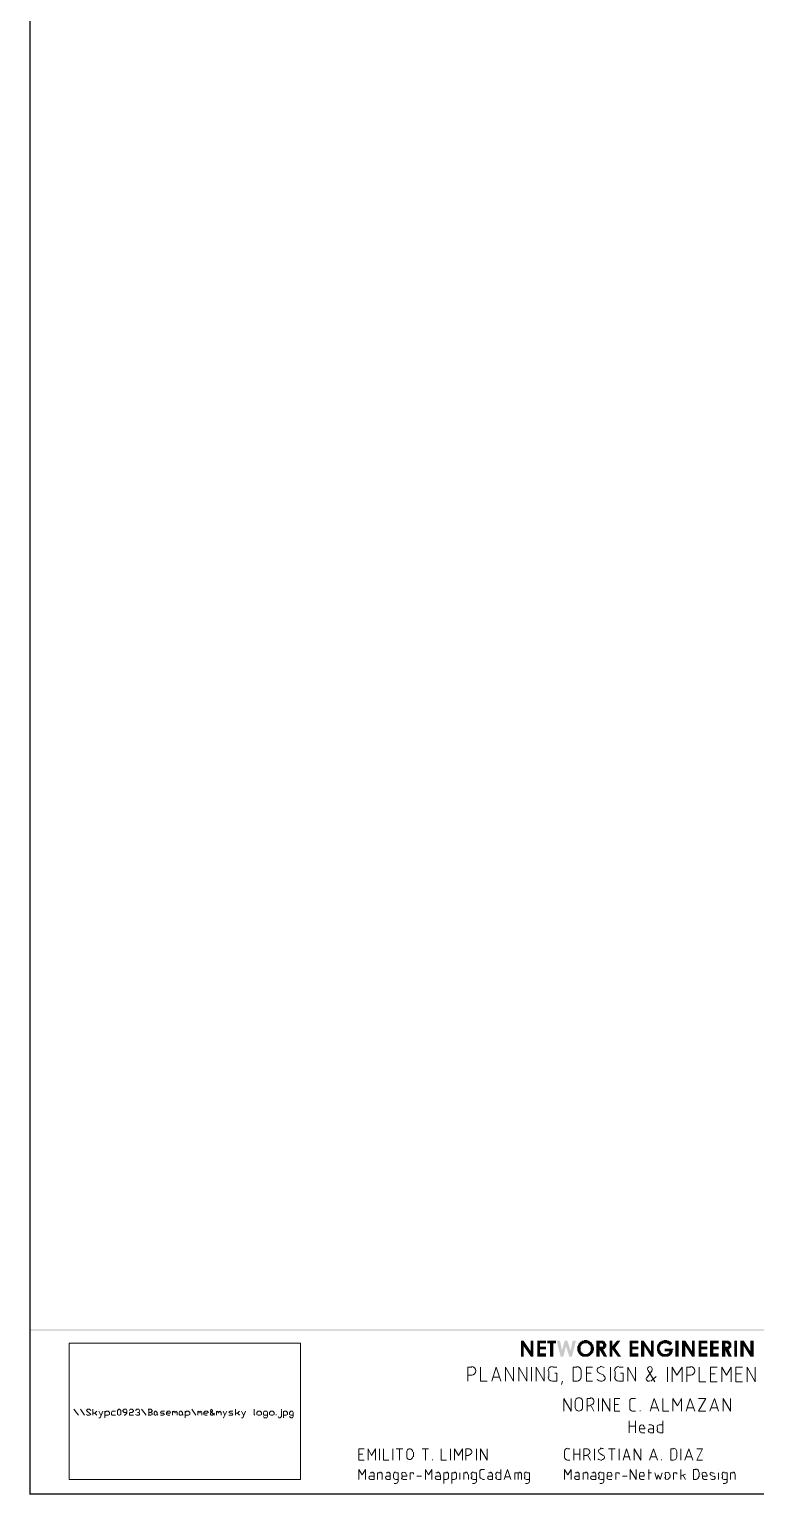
# Model space of a CAD drawing. Header units: millimetres. Extents: x 3.6 to 37.8, y 0.6 to 28.7.
# Drawn here: x 3.62 to 8.18, y 0.56 to 9.76 of the extents above; entities that cross this region are included whole.
import ezdxf

# ---------------------------------------------------------------- set-up
doc = ezdxf.new("R2010")
doc.units = ezdxf.units.MM
doc.layers.add('PDF_0', color=7, linetype='Continuous')

msp = doc.modelspace()

# ---------------------------------------------------------------- hatches: boundary and pattern name
at = {"layer": 'PDF_0', "true_color": 0x7f7f7f, "transparency": 33554559}
for points in [[(6.70675, 1.52344), (6.72343, 1.52344), (6.7693, 1.45672), (6.7693, 1.52344), (6.78598, 1.52344), (6.78598, 1.42336), (6.7693, 1.42336), (6.72343, 1.49008), (6.72343, 1.42336), (6.70675, 1.42336)], [(6.811, 1.52344), (6.86521, 1.52344), (6.86521, 1.50676), (6.82768, 1.50676), (6.82768, 1.48591), (6.86521, 1.48591), (6.86521, 1.46923), (6.82768, 1.46923), (6.82768, 1.44421), (6.86521, 1.44421), (6.86521, 1.42336), (6.811, 1.42336)], [(6.87355, 1.52344), (6.92776, 1.52344), (6.92776, 1.50676), (6.91108, 1.50676), (6.91108, 1.42336), (6.89023, 1.42336), (6.89023, 1.50676), (6.87355, 1.50676)], [(6.93193, 1.52344), (6.95278, 1.52344), (6.96529, 1.46089), (6.98197, 1.52344), (6.99865, 1.52344), (7.0195, 1.46089), (7.03201, 1.52344), (7.05286, 1.52344), (7.02784, 1.42336), (7.01116, 1.42336), (6.99031, 1.49008), (6.97363, 1.42336), (6.95695, 1.42336)], [(7.26553, 1.52344), (7.28221, 1.52344), (7.28221, 1.49008), (7.3114, 1.52344), (7.33225, 1.52344), (7.29889, 1.47757), (7.33642, 1.42336), (7.31557, 1.42336), (7.28221, 1.46923), (7.28221, 1.42336), (7.26553, 1.42336)], [(7.39063, 1.52344), (7.44484, 1.52344), (7.44484, 1.50676), (7.40731, 1.50676), (7.40731, 1.48591), (7.44484, 1.48591), (7.44484, 1.46923), (7.40731, 1.46923), (7.40731, 1.44421), (7.44484, 1.44421), (7.44484, 1.42336), (7.39063, 1.42336)], [(7.46152, 1.52344), (7.4782, 1.52344), (7.52407, 1.45672), (7.52407, 1.52344), (7.54075, 1.52344), (7.54075, 1.42336), (7.52407, 1.42336), (7.48237, 1.49008), (7.48237, 1.42336), (7.46152, 1.42336)], [(7.65751, 1.50676), (7.645, 1.49425), (7.64083, 1.49425), (7.64083, 1.49842), (7.64083, 1.49842), (7.64083, 1.49842), (7.63666, 1.49842), (7.63666, 1.49842), (7.63666, 1.50259), (7.63666, 1.50259), (7.63249, 1.50259), (7.63249, 1.50259), (7.63249, 1.50259), (7.62832, 1.50259), (7.62832, 1.50676), (7.62832, 1.50676), (7.62832, 1.50676), (7.62415, 1.50676), (7.62415, 1.50676), (7.62415, 1.50676), (7.61998, 1.50676), (7.61998, 1.50676), (7.61998, 1.50676), (7.61581, 1.50676), (7.61581, 1.50676), (7.61581, 1.50676), (7.61581, 1.50676), (7.61164, 1.50676), (7.61164, 1.50676), (7.61164, 1.50676), (7.60747, 1.50676), (7.60747, 1.50676), (7.60747, 1.50676), (7.6033, 1.50676), (7.6033, 1.50676), (7.6033, 1.50676), (7.59913, 1.50676), (7.59913, 1.50676), (7.59913, 1.50259), (7.59496, 1.50259), (7.59496, 1.50259), (7.59496, 1.50259), (7.59496, 1.50259), (7.59079, 1.50259), (7.59079, 1.49842), (7.59079, 1.49842), (7.59079, 1.49842), (7.58662, 1.49842), (7.58662, 1.49425), (7.58662, 1.49425), (7.58662, 1.49425), (7.58662, 1.49425), (7.58245, 1.49008), (7.58245, 1.49008), (7.58245, 1.49008), (7.58245, 1.49008), (7.58245, 1.48591), (7.58245, 1.48591), (7.58245, 1.48591), (7.57828, 1.48174), (7.57828, 1.48174), (7.57828, 1.48174), (7.57828, 1.47757), (7.57828, 1.47757), (7.57828, 1.47757), (7.57828, 1.4734), (7.57828, 1.4734), (7.57828, 1.4734), (7.57828, 1.4734), (7.57828, 1.46923), (7.57828, 1.46923), (7.57828, 1.46923), (7.57828, 1.46506), (7.58245, 1.46506), (7.58245, 1.46506), (7.58245, 1.46089), (7.58245, 1.46089), (7.58245, 1.46089), (7.58245, 1.45672), (7.58245, 1.45672), (7.58245, 1.45672), (7.58662, 1.45672), (7.58662, 1.45255), (7.58662, 1.45255), (7.58662, 1.45255), (7.58662, 1.45255), (7.59079, 1.44838), (7.59079, 1.44838), (7.59079, 1.44838), (7.59079, 1.44838), (7.59079, 1.44838), (7.59496, 1.44421), (7.59496, 1.44421), (7.59496, 1.44421), (7.59913, 1.44421), (7.59913, 1.44421), (7.59913, 1.44421), (7.59913, 1.44421), (7.6033, 1.44004), (7.6033, 1.44004), (7.6033, 1.44004), (7.60747, 1.44004), (7.60747, 1.44004), (7.60747, 1.44004), (7.61164, 1.44004), (7.61164, 1.44004), (7.61164, 1.44004), (7.61581, 1.44004), (7.61581, 1.44004), (7.61581, 1.44004), (7.61998, 1.44004), (7.61998, 1.44004), (7.61998, 1.44004), (7.62415, 1.44004), (7.62415, 1.44004), (7.62415, 1.44004), (7.62832, 1.44004), (7.62832, 1.44004), (7.62832, 1.44421), (7.62832, 1.44421), (7.63249, 1.44421), (7.63249, 1.44421), (7.63249, 1.44421), (7.63249, 1.44421), (7.63666, 1.44421), (7.63666, 1.44838), (7.63666, 1.44838), (7.63666, 1.44838), (7.63666, 1.44838), (7.64083, 1.45255), (7.64083, 1.45255), (7.64083, 1.45255), (7.64083, 1.45672), (7.64083, 1.45672), (7.64083, 1.45672), (7.61164, 1.45672), (7.61164, 1.4734), (7.66585, 1.4734), (7.66585, 1.46923), (7.66585, 1.46923), (7.66585, 1.46923), (7.66585, 1.46506), (7.66585, 1.46506), (7.66168, 1.46506), (7.66168, 1.46089), (7.66168, 1.46089), (7.66168, 1.46089), (7.66168, 1.45672), (7.66168, 1.45672), (7.66168, 1.45672), (7.66168, 1.45255), (7.66168, 1.45255), (7.66168, 1.45255), (7.66168, 1.45255), (7.65751, 1.44838), (7.65751, 1.44838), (7.65751, 1.44838), (7.65751, 1.44421), (7.65751, 1.44421), (7.65751, 1.44421), (7.65334, 1.44004), (7.65334, 1.44004), (7.65334, 1.44004), (7.65334, 1.44004), (7.65334, 1.43587), (7.64917, 1.43587), (7.64917, 1.43587), (7.64917, 1.43587), (7.64917, 1.4317), (7.645, 1.4317), (7.645, 1.4317), (7.645, 1.4317), (7.645, 1.4317), (7.64083, 1.42753), (7.64083, 1.42753), (7.64083, 1.42753), (7.64083, 1.42753), (7.63666, 1.42753), (7.63666, 1.42753), (7.63666, 1.42753), (7.63666, 1.42336), (7.63249, 1.42336), (7.63249, 1.42336), (7.63249, 1.42336), (7.62832, 1.42336), (7.62832, 1.42336), (7.62832, 1.42336), (7.62415, 1.42336), (7.62415, 1.42336), (7.62415, 1.42336), (7.61998, 1.42336), (7.61998, 1.42336), (7.61998, 1.42336), (7.61581, 1.42336), (7.61581, 1.42336), (7.61581, 1.42336), (7.61581, 1.42336), (7.61164, 1.42336), (7.61164, 1.42336), (7.61164, 1.42336), (7.60747, 1.42336), (7.60747, 1.42336), (7.60747, 1.42336), (7.6033, 1.42336), (7.6033, 1.42336), (7.6033, 1.42336), (7.59913, 1.42336), (7.59913, 1.42336), (7.59913, 1.42336), (7.59496, 1.42336), (7.59496, 1.42336), (7.59496, 1.42336), (7.59079, 1.42336), (7.59079, 1.42753), (7.59079, 1.42753), (7.59079, 1.42753), (7.58662, 1.42753), (7.58662, 1.42753), (7.58662, 1.42753), (7.58245, 1.4317), (7.58245, 1.4317), (7.58245, 1.4317), (7.58245, 1.4317), (7.57828, 1.4317), (7.57828, 1.4317), (7.57828, 1.43587), (7.57828, 1.43587), (7.57411, 1.43587), (7.57411, 1.43587), (7.57411, 1.44004), (7.57411, 1.44004), (7.56994, 1.44004), (7.56994, 1.44004), (7.56994, 1.44421), (7.56994, 1.44421), (7.56994, 1.44421), (7.56994, 1.44421), (7.56577, 1.44838), (7.56577, 1.44838), (7.56577, 1.44838), (7.56577, 1.45255), (7.56577, 1.45255), (7.56577, 1.45255), (7.56577, 1.45672), (7.5616, 1.45672), (7.5616, 1.45672), (7.5616, 1.46089), (7.5616, 1.46089), (7.5616, 1.46089), (7.5616, 1.46089), (7.5616, 1.46506), (7.5616, 1.46506), (7.5616, 1.46506), (7.5616, 1.46923), (7.5616, 1.46923), (7.5616, 1.46923), (7.5616, 1.4734), (7.5616, 1.4734), (7.5616, 1.4734), (7.5616, 1.47757), (7.5616, 1.47757), (7.5616, 1.47757), (7.5616, 1.48174), (7.5616, 1.48174), (7.5616, 1.48174), (7.5616, 1.48591), (7.5616, 1.48591), (7.5616, 1.48591), (7.5616, 1.49008), (7.5616, 1.49008), (7.5616, 1.49008), (7.5616, 1.49008), (7.5616, 1.49425), (7.56577, 1.49425), (7.56577, 1.49425), (7.56577, 1.49842), (7.56577, 1.49842), (7.56577, 1.49842), (7.56577, 1.50259), (7.56577, 1.50259), (7.56994, 1.50259), (7.56994, 1.50259), (7.56994, 1.50676), (7.56994, 1.50676), (7.56994, 1.50676), (7.57411, 1.50676), (7.57411, 1.51093), (7.57411, 1.51093), (7.57411, 1.51093), (7.57411, 1.51093), (7.57828, 1.5151), (7.57828, 1.5151), (7.57828, 1.5151), (7.57828, 1.5151), (7.58245, 1.5151), (7.58245, 1.51927), (7.58245, 1.51927), (7.58245, 1.51927), (7.58662, 1.51927), (7.58662, 1.51927), (7.58662, 1.51927), (7.59079, 1.51927), (7.59079, 1.52344), (7.59079, 1.52344), (7.59079, 1.52344), (7.59496, 1.52344), (7.59496, 1.52344), (7.59496, 1.52344), (7.59913, 1.52344), (7.59913, 1.52344), (7.59913, 1.52344), (7.6033, 1.52344), (7.6033, 1.52761), (7.6033, 1.52761), (7.60747, 1.52761), (7.60747, 1.52761), (7.60747, 1.52761), (7.61164, 1.52761), (7.61164, 1.52761), (7.61164, 1.52761), (7.61581, 1.52761), (7.61581, 1.52761), (7.61581, 1.52761), (7.61998, 1.52761), (7.61998, 1.52761), (7.61998, 1.52761), (7.62415, 1.52761), (7.62415, 1.52761), (7.62415, 1.52761), (7.62832, 1.52344), (7.62832, 1.52344), (7.62832, 1.52344), (7.63249, 1.52344), (7.63249, 1.52344), (7.63249, 1.52344), (7.63249, 1.52344), (7.63666, 1.52344), (7.63666, 1.52344), (7.63666, 1.52344), (7.63666, 1.52344), (7.64083, 1.51927), (7.64083, 1.51927), (7.64083, 1.51927), (7.64083, 1.51927), (7.645, 1.51927), (7.645, 1.51927), (7.645, 1.51927), (7.64917, 1.5151), (7.64917, 1.5151), (7.64917, 1.5151), (7.64917, 1.5151), (7.65334, 1.5151), (7.65334, 1.51093), (7.65334, 1.51093), (7.65334, 1.51093), (7.65751, 1.51093), (7.65751, 1.50676)], [(7.72006, 1.52344), (7.74091, 1.52344), (7.78261, 1.45672), (7.78261, 1.52344), (7.79929, 1.52344), (7.79929, 1.42336), (7.78261, 1.42336), (7.74091, 1.49008), (7.74091, 1.42336), (7.72006, 1.42336)], [(7.82431, 1.52344), (7.87852, 1.52344), (7.87852, 1.50676), (7.84099, 1.50676), (7.84099, 1.48591), (7.87852, 1.48591), (7.87852, 1.46923), (7.84099, 1.46923), (7.84099, 1.44421), (7.87852, 1.44421), (7.87852, 1.42336), (7.82431, 1.42336)], [(7.8952, 1.52344), (7.94941, 1.52344), (7.94941, 1.50676), (7.91605, 1.50676), (7.91605, 1.48591), (7.94941, 1.48591), (7.94941, 1.46923), (7.91605, 1.46923), (7.91605, 1.44421), (7.94941, 1.44421), (7.94941, 1.42336), (7.8952, 1.42336)], [(8.08702, 1.52344), (8.10787, 1.52344), (8.14957, 1.45672), (8.14957, 1.52344), (8.17042, 1.52344), (8.17042, 1.42336), (8.14957, 1.42336), (8.10787, 1.49008), (8.10787, 1.42336), (8.08702, 1.42336)]]:
    msp.add_hatch(color=8, dxfattribs=at).paths.add_polyline_path(points)
h = msp.add_hatch(color=8, dxfattribs=at)
h.paths.add_polyline_path([(7.11124, 1.52761), (7.11541, 1.52761), (7.11541, 1.52761), (7.11541, 1.52761), (7.11958, 1.52761), (7.11958, 1.52761), (7.11958, 1.52761), (7.12375, 1.52761), (7.12375, 1.52344), (7.12375, 1.52344), (7.12792, 1.52344), (7.12792, 1.52344), (7.12792, 1.52344), (7.13209, 1.52344), (7.13209, 1.52344), (7.13209, 1.52344), (7.13209, 1.52344), (7.13626, 1.52344), (7.13626, 1.51927), (7.13626, 1.51927), (7.14043, 1.51927), (7.14043, 1.51927), (7.14043, 1.51927), (7.14043, 1.51927), (7.1446, 1.5151), (7.1446, 1.5151), (7.1446, 1.5151), (7.1446, 1.5151), (7.14877, 1.5151), (7.14877, 1.51093), (7.14877, 1.51093), (7.14877, 1.51093), (7.15294, 1.51093), (7.15294, 1.50676), (7.15294, 1.50676), (7.15294, 1.50676), (7.15294, 1.50676), (7.15711, 1.50259), (7.15711, 1.50259), (7.15711, 1.50259), (7.15711, 1.49842), (7.15711, 1.49842), (7.16128, 1.49842), (7.16128, 1.49842), (7.16128, 1.49425), (7.16128, 1.49425), (7.16128, 1.49425), (7.16128, 1.49008), (7.16128, 1.49008), (7.16128, 1.49008), (7.16128, 1.49008), (7.16128, 1.48591), (7.16545, 1.48591), (7.16545, 1.48591), (7.16545, 1.48174), (7.16545, 1.48174), (7.16545, 1.48174), (7.16545, 1.47757), (7.16545, 1.47757), (7.16545, 1.47757), (7.16545, 1.4734), (7.16545, 1.4734), (7.16545, 1.4734), (7.16545, 1.46923), (7.16545, 1.46923), (7.16545, 1.46923), (7.16545, 1.46506), (7.16545, 1.46506), (7.16545, 1.46506), (7.16545, 1.46089), (7.16545, 1.46089), (7.16128, 1.46089), (7.16128, 1.45672), (7.16128, 1.45672), (7.16128, 1.45672), (7.16128, 1.45672), (7.16128, 1.45255), (7.16128, 1.45255), (7.16128, 1.45255), (7.16128, 1.44838), (7.15711, 1.44838), (7.15711, 1.44838), (7.15711, 1.44838), (7.15711, 1.44421), (7.15711, 1.44421), (7.15711, 1.44421), (7.15294, 1.44004), (7.15294, 1.44004), (7.15294, 1.44004), (7.15294, 1.44004), (7.14877, 1.43587), (7.14877, 1.43587), (7.14877, 1.43587), (7.14877, 1.43587), (7.14877, 1.43587), (7.1446, 1.4317), (7.1446, 1.4317), (7.1446, 1.4317), (7.1446, 1.4317), (7.14043, 1.4317), (7.14043, 1.42753), (7.14043, 1.42753), (7.14043, 1.42753), (7.13626, 1.42753), (7.13626, 1.42753), (7.13626, 1.42753), (7.13209, 1.42753), (7.13209, 1.42336), (7.13209, 1.42336), (7.13209, 1.42336), (7.12792, 1.42336), (7.12792, 1.42336), (7.12792, 1.42336), (7.12375, 1.42336), (7.12375, 1.42336), (7.12375, 1.42336), (7.11958, 1.42336), (7.11958, 1.42336), (7.11958, 1.42336), (7.11541, 1.42336), (7.11541, 1.42336), (7.11541, 1.42336), (7.11124, 1.42336), (7.11124, 1.42336), (7.11124, 1.42336), (7.10707, 1.42336), (7.10707, 1.42336), (7.10707, 1.42336), (7.1029, 1.42336), (7.1029, 1.42336), (7.1029, 1.42336), (7.09873, 1.42336), (7.09873, 1.42336), (7.09873, 1.42336), (7.09873, 1.42336), (7.09456, 1.42336), (7.09456, 1.42336), (7.09456, 1.42336), (7.09039, 1.42753), (7.09039, 1.42753), (7.09039, 1.42753), (7.08622, 1.42753), (7.08622, 1.42753), (7.08622, 1.42753), (7.08622, 1.42753), (7.08205, 1.4317), (7.08205, 1.4317), (7.08205, 1.4317), (7.08205, 1.4317), (7.07788, 1.4317), (7.07788, 1.43587), (7.07788, 1.43587), (7.07788, 1.43587), (7.07371, 1.43587), (7.07371, 1.44004), (7.07371, 1.44004), (7.07371, 1.44004), (7.07371, 1.44004), (7.06954, 1.44421), (7.06954, 1.44421), (7.06954, 1.44421), (7.06954, 1.44421), (7.06954, 1.44838), (7.06537, 1.44838), (7.06537, 1.44838), (7.06537, 1.44838), (7.06537, 1.45255), (7.06537, 1.45255), (7.06537, 1.45255), (7.06537, 1.45672), (7.06537, 1.45672), (7.0612, 1.45672), (7.0612, 1.46089), (7.0612, 1.46089), (7.0612, 1.46089), (7.0612, 1.46506), (7.0612, 1.46506), (7.0612, 1.46506), (7.0612, 1.46506), (7.0612, 1.46923), (7.0612, 1.46923), (7.0612, 1.46923), (7.0612, 1.4734), (7.0612, 1.4734), (7.0612, 1.4734), (7.0612, 1.47757), (7.0612, 1.47757), (7.0612, 1.48174), (7.0612, 1.48174), (7.0612, 1.48174), (7.0612, 1.48591), (7.0612, 1.48591), (7.0612, 1.48591), (7.0612, 1.48591), (7.0612, 1.49008), (7.06537, 1.49008), (7.06537, 1.49008), (7.06537, 1.49425), (7.06537, 1.49425), (7.06537, 1.49425), (7.06537, 1.49842), (7.06537, 1.49842), (7.06537, 1.49842), (7.06954, 1.49842), (7.06954, 1.50259), (7.06954, 1.50259), (7.06954, 1.50259), (7.06954, 1.50676), (7.06954, 1.50676), (7.07371, 1.50676), (7.07371, 1.50676), (7.07371, 1.51093), (7.07371, 1.51093), (7.07788, 1.51093), (7.07788, 1.51093), (7.07788, 1.5151), (7.07788, 1.5151), (7.08205, 1.5151), (7.08205, 1.5151), (7.08205, 1.5151), (7.08205, 1.51927), (7.08622, 1.51927), (7.08622, 1.51927), (7.08622, 1.51927), (7.08622, 1.51927), (7.09039, 1.51927), (7.09039, 1.52344), (7.09039, 1.52344), (7.09456, 1.52344), (7.09456, 1.52344), (7.09456, 1.52344), (7.09873, 1.52344), (7.09873, 1.52344), (7.09873, 1.52344), (7.1029, 1.52344), (7.1029, 1.52344), (7.1029, 1.52761), (7.1029, 1.52761), (7.10707, 1.52761), (7.10707, 1.52761), (7.10707, 1.52761), (7.11124, 1.52761), (7.11124, 1.52761), (7.11124, 1.52761)], flags=0)
h.paths.add_polyline_path([(7.11124, 1.50676), (7.11124, 1.50676), (7.11124, 1.50676), (7.10707, 1.50676), (7.10707, 1.50676), (7.10707, 1.50676), (7.1029, 1.50676), (7.1029, 1.50676), (7.1029, 1.50676), (7.09873, 1.50676), (7.09873, 1.50676), (7.09873, 1.50676), (7.09873, 1.50259), (7.09456, 1.50259), (7.09456, 1.50259), (7.09456, 1.50259), (7.09456, 1.50259), (7.09039, 1.49842), (7.09039, 1.49842), (7.09039, 1.49842), (7.09039, 1.49842), (7.09039, 1.49842), (7.08622, 1.49425), (7.08622, 1.49425), (7.08622, 1.49425), (7.08622, 1.49425), (7.08622, 1.49008), (7.08205, 1.49008), (7.08205, 1.49008), (7.08205, 1.49008), (7.08205, 1.48591), (7.08205, 1.48591), (7.08205, 1.48591), (7.08205, 1.48174), (7.08205, 1.48174), (7.08205, 1.48174), (7.08205, 1.47757), (7.08205, 1.47757), (7.08205, 1.47757), (7.08205, 1.4734), (7.08205, 1.4734), (7.08205, 1.4734), (7.08205, 1.46923), (7.08205, 1.46923), (7.08205, 1.46923), (7.08205, 1.46506), (7.08205, 1.46506), (7.08205, 1.46506), (7.08205, 1.46089), (7.08205, 1.46089), (7.08205, 1.46089), (7.08205, 1.46089), (7.08205, 1.45672), (7.08205, 1.45672), (7.08622, 1.45672), (7.08622, 1.45255), (7.08622, 1.45255), (7.08622, 1.45255), (7.08622, 1.45255), (7.09039, 1.44838), (7.09039, 1.44838), (7.09039, 1.44838), (7.09039, 1.44838), (7.09039, 1.44838), (7.09456, 1.44838), (7.09456, 1.44421), (7.09456, 1.44421), (7.09456, 1.44421), (7.09873, 1.44421), (7.09873, 1.44421), (7.09873, 1.44421), (7.1029, 1.44004), (7.1029, 1.44004), (7.1029, 1.44004), (7.10707, 1.44004), (7.10707, 1.44004), (7.10707, 1.44004), (7.11124, 1.44004), (7.11124, 1.44004), (7.11124, 1.44004), (7.11124, 1.44004), (7.11541, 1.44004), (7.11541, 1.44004), (7.11541, 1.44004), (7.11958, 1.44004), (7.11958, 1.44004), (7.11958, 1.44004), (7.12375, 1.44004), (7.12375, 1.44004), (7.12375, 1.44004), (7.12792, 1.44421), (7.12792, 1.44421), (7.12792, 1.44421), (7.12792, 1.44421), (7.13209, 1.44421), (7.13209, 1.44421), (7.13209, 1.44838), (7.13626, 1.44838), (7.13626, 1.44838), (7.13626, 1.44838), (7.13626, 1.45255), (7.13626, 1.45255), (7.14043, 1.45255), (7.14043, 1.45255), (7.14043, 1.45672), (7.14043, 1.45672), (7.14043, 1.45672), (7.14043, 1.45672), (7.1446, 1.46089), (7.1446, 1.46089), (7.1446, 1.46089), (7.1446, 1.46506), (7.1446, 1.46506), (7.1446, 1.46506), (7.1446, 1.46923), (7.1446, 1.46923), (7.1446, 1.46923), (7.1446, 1.4734), (7.1446, 1.4734), (7.1446, 1.4734), (7.1446, 1.4734), (7.1446, 1.47757), (7.1446, 1.47757), (7.1446, 1.47757), (7.1446, 1.48174), (7.1446, 1.48174), (7.1446, 1.48174), (7.1446, 1.48591), (7.1446, 1.48591), (7.1446, 1.48591), (7.1446, 1.49008), (7.14043, 1.49008), (7.14043, 1.49008), (7.14043, 1.49008), (7.14043, 1.49425), (7.14043, 1.49425), (7.14043, 1.49425), (7.13626, 1.49842), (7.13626, 1.49842), (7.13626, 1.49842), (7.13626, 1.49842), (7.13209, 1.49842), (7.13209, 1.50259), (7.13209, 1.50259), (7.13209, 1.50259), (7.12792, 1.50259), (7.12792, 1.50259), (7.12792, 1.50259), (7.12792, 1.50676), (7.12375, 1.50676), (7.12375, 1.50676), (7.12375, 1.50676), (7.11958, 1.50676), (7.11958, 1.50676), (7.11958, 1.50676), (7.11541, 1.50676), (7.11541, 1.50676), (7.11541, 1.50676), (7.11124, 1.50676), (7.11124, 1.50676)], flags=0)
h = msp.add_hatch(color=8, dxfattribs=at)
h.paths.add_polyline_path([(7.18213, 1.52344), (7.20298, 1.52344), (7.20715, 1.52344), (7.20715, 1.52344), (7.21132, 1.52344), (7.21132, 1.52344), (7.21132, 1.52344), (7.21549, 1.52344), (7.21549, 1.52344), (7.21966, 1.52344), (7.21966, 1.52344), (7.21966, 1.52344), (7.21966, 1.52344), (7.22383, 1.52344), (7.22383, 1.52344), (7.22383, 1.52344), (7.228, 1.52344), (7.228, 1.52344), (7.228, 1.51927), (7.228, 1.51927), (7.228, 1.51927), (7.23217, 1.51927), (7.23217, 1.51927), (7.23217, 1.51927), (7.23217, 1.51927), (7.23634, 1.5151), (7.23634, 1.5151), (7.23634, 1.5151), (7.23634, 1.5151), (7.23634, 1.51093), (7.24051, 1.51093), (7.24051, 1.51093), (7.24051, 1.51093), (7.24051, 1.51093), (7.24051, 1.50676), (7.24051, 1.50676), (7.24051, 1.50676), (7.24051, 1.50259), (7.24468, 1.50259), (7.24468, 1.50259), (7.24468, 1.49842), (7.24468, 1.49842), (7.24468, 1.49842), (7.24468, 1.49425), (7.24468, 1.49425), (7.24468, 1.49425), (7.24468, 1.49008), (7.24468, 1.49008), (7.24468, 1.49008), (7.24468, 1.48591), (7.24051, 1.48591), (7.24051, 1.48591), (7.24051, 1.48174), (7.24051, 1.48174), (7.24051, 1.48174), (7.24051, 1.48174), (7.24051, 1.47757), (7.24051, 1.47757), (7.23634, 1.47757), (7.23634, 1.47757), (7.23634, 1.47757), (7.23634, 1.4734), (7.23634, 1.4734), (7.23217, 1.4734), (7.23217, 1.4734), (7.23217, 1.4734), (7.228, 1.46923), (7.228, 1.46923), (7.228, 1.46923), (7.22383, 1.46923), (7.22383, 1.46923), (7.24885, 1.42336), (7.228, 1.42336), (7.20298, 1.46506), (7.20298, 1.46506), (7.20298, 1.42336), (7.18213, 1.42336)], flags=0)
h.paths.add_polyline_path([(7.20298, 1.48591), (7.20715, 1.48591), (7.21132, 1.48591), (7.21132, 1.48591), (7.21549, 1.48591), (7.21549, 1.48591), (7.21549, 1.48591), (7.21966, 1.48591), (7.21966, 1.48591), (7.21966, 1.48591), (7.21966, 1.48591), (7.21966, 1.48591), (7.22383, 1.49008), (7.22383, 1.49008), (7.22383, 1.49008), (7.22383, 1.49008), (7.22383, 1.49425), (7.22383, 1.49425), (7.22383, 1.49425), (7.22383, 1.49842), (7.22383, 1.49842), (7.22383, 1.49842), (7.22383, 1.50259), (7.22383, 1.50259), (7.22383, 1.50259), (7.21966, 1.50259), (7.21966, 1.50259), (7.21966, 1.50259), (7.21966, 1.50259), (7.21966, 1.50259), (7.21549, 1.50676), (7.21549, 1.50676), (7.21549, 1.50676), (7.21132, 1.50676), (7.21132, 1.50676), (7.21132, 1.50676), (7.20715, 1.50676), (7.20298, 1.50676)], flags=0)
h = msp.add_hatch(color=8, dxfattribs=at)
h.paths.add_polyline_path([(7.97026, 1.52344), (7.99111, 1.52344), (7.99111, 1.52344), (7.99528, 1.52344), (7.99528, 1.52344), (7.99945, 1.52344), (7.99945, 1.52344), (7.99945, 1.52344), (8.00362, 1.52344), (8.00362, 1.52344), (8.00362, 1.52344), (8.00779, 1.52344), (8.00779, 1.52344), (8.00779, 1.52344), (8.00779, 1.52344), (8.01196, 1.52344), (8.01196, 1.52344), (8.01196, 1.52344), (8.01196, 1.51927), (8.01196, 1.51927), (8.01613, 1.51927), (8.01613, 1.51927), (8.01613, 1.51927), (8.0203, 1.51927), (8.0203, 1.51927), (8.0203, 1.5151), (8.0203, 1.5151), (8.02447, 1.5151), (8.02447, 1.5151), (8.02447, 1.51093), (8.02447, 1.51093), (8.02447, 1.51093), (8.02447, 1.51093), (8.02447, 1.51093), (8.02864, 1.50676), (8.02864, 1.50676), (8.02864, 1.50676), (8.02864, 1.50259), (8.02864, 1.50259), (8.02864, 1.50259), (8.02864, 1.49842), (8.02864, 1.49842), (8.02864, 1.49842), (8.02864, 1.49425), (8.02864, 1.49425), (8.02864, 1.49425), (8.02864, 1.49008), (8.02864, 1.49008), (8.02864, 1.49008), (8.02864, 1.48591), (8.02864, 1.48591), (8.02864, 1.48591), (8.02864, 1.48174), (8.02864, 1.48174), (8.02447, 1.48174), (8.02447, 1.48174), (8.02447, 1.47757), (8.02447, 1.47757), (8.02447, 1.47757), (8.02447, 1.47757), (8.0203, 1.47757), (8.0203, 1.4734), (8.0203, 1.4734), (8.0203, 1.4734), (8.01613, 1.4734), (8.01613, 1.4734), (8.01613, 1.46923), (8.01613, 1.46923), (8.01196, 1.46923), (8.01196, 1.46923), (8.01196, 1.46923), (8.03281, 1.42336), (8.01196, 1.42336), (7.99111, 1.46506), (7.99111, 1.46506), (7.99111, 1.42336), (7.97026, 1.42336)], flags=0)
h.paths.add_polyline_path([(7.99111, 1.48591), (7.99528, 1.48591), (7.99528, 1.48591), (7.99945, 1.48591), (7.99945, 1.48591), (8.00362, 1.48591), (8.00362, 1.48591), (8.00362, 1.48591), (8.00362, 1.48591), (8.00779, 1.48591), (8.00779, 1.48591), (8.00779, 1.48591), (8.00779, 1.49008), (8.00779, 1.49008), (8.01196, 1.49008), (8.01196, 1.49008), (8.01196, 1.49425), (8.01196, 1.49425), (8.01196, 1.49425), (8.01196, 1.49842), (8.01196, 1.49842), (8.01196, 1.49842), (8.00779, 1.50259), (8.00779, 1.50259), (8.00779, 1.50259), (8.00779, 1.50259), (8.00779, 1.50259), (8.00362, 1.50259), (8.00362, 1.50259), (8.00362, 1.50259), (8.00362, 1.50676), (8.00362, 1.50676), (7.99945, 1.50676), (7.99945, 1.50676), (7.99528, 1.50676), (7.99528, 1.50676), (7.99528, 1.50676), (7.99111, 1.50676)], flags=0)

# ---------------------------------------------------------------- linework, layer by layer
at = {"layer": 'PDF_0', "lineweight": 0, "const_width": 0.00834}
msp.add_lwpolyline([(37.81912, 0.56017), (37.81912, 28.6618), (3.62095, 28.6618), (3.62095, 0.56017)], close=True, dxfattribs=at)
at = {"layer": 'PDF_0', "lineweight": 9}
for points in [[(3.86698, 0.65191), (3.86698, 1.50676), (5.32231, 1.50676), (5.32231, 0.65191)], [(4.17973, 1.0564), (4.17139, 1.06057), (4.17139, 1.08559), (4.17973, 1.09393), (4.1839, 1.09393), (4.19224, 1.08559), (4.19224, 1.06057), (4.1839, 1.0564)], [(4.41325, 1.0564), (4.40908, 1.0564), (4.40074, 1.06057), (4.40074, 1.07308), (4.40908, 1.08142), (4.41325, 1.08142), (4.42159, 1.07308), (4.42159, 1.06057)], [(4.57171, 1.0564), (4.56337, 1.0564), (4.5592, 1.06057), (4.5592, 1.07308), (4.56337, 1.08142), (4.57171, 1.08142), (4.58005, 1.07308), (4.58005, 1.06057)], [(5.06794, 1.0564), (5.05543, 1.0564), (5.04709, 1.06057), (5.04709, 1.07308), (5.05543, 1.08142), (5.06794, 1.08142), (5.07628, 1.07308), (5.07628, 1.06057)], [(5.14717, 1.0564), (5.13466, 1.0564), (5.12632, 1.06057), (5.12632, 1.07308), (5.13466, 1.08142), (5.14717, 1.08142), (5.15551, 1.07308), (5.15551, 1.06057)]]:
    msp.add_lwpolyline(points, close=True, dxfattribs=at)
for points in [[(6.37315, 1.26907), (6.37315, 1.35664), (6.39817, 1.35664)], [(6.39817, 1.3066), (6.37315, 1.3066)], [(6.45238, 1.35664), (6.45238, 1.26907), (6.49408, 1.26907)], [(6.52327, 1.26907), (6.55246, 1.35664), (6.58165, 1.26907)], [(6.57331, 1.29409), (6.53161, 1.29409)], [(6.61084, 1.26907), (6.61084, 1.35664), (6.66088, 1.26907), (6.66088, 1.35664)], [(6.69424, 1.26907), (6.69424, 1.35664), (6.74428, 1.26907), (6.74428, 1.35664)], [(6.77347, 1.26907), (6.77347, 1.35664)], [(6.80266, 1.26907), (6.80266, 1.35664), (6.8527, 1.26907), (6.8527, 1.35664)], [(6.88189, 1.29409), (6.88189, 1.33162)], [(6.90691, 1.35664), (6.93193, 1.35664)], [(6.91942, 1.31911), (6.93193, 1.31911), (6.93193, 1.26907), (6.90691, 1.26907)], [(7.0612, 1.35664), (7.03618, 1.35664), (7.03618, 1.26907), (7.0612, 1.26907)], [(7.08622, 1.29409), (7.08622, 1.33162)], [(7.15711, 1.26907), (7.11958, 1.26907), (7.11958, 1.35664), (7.15711, 1.35664)], [(7.14877, 1.31911), (7.11958, 1.31911)], [(7.19881, 1.31911), (7.228, 1.3066)], [(7.2697, 1.26907), (7.2697, 1.35664)], [(7.29889, 1.29409), (7.29889, 1.33162)], [(7.32391, 1.35664), (7.34893, 1.35664)], [(7.33225, 1.31911), (7.34893, 1.31911), (7.34893, 1.26907), (7.32391, 1.26907)], [(7.37812, 1.26907), (7.37812, 1.35664), (7.42816, 1.26907), (7.42816, 1.35664)], [(7.49905, 1.28992), (7.53241, 1.33579)], [(7.50739, 1.33579), (7.54909, 1.2649)], [(7.55743, 1.29826), (7.52407, 1.26907)], [(7.62832, 1.2649), (7.62832, 1.35664)], [(7.65751, 1.2649), (7.65751, 1.35664), (7.6867, 1.3066), (7.72006, 1.35664), (7.72006, 1.2649)], [(7.74925, 1.2649), (7.74925, 1.35664), (7.77427, 1.35664)], [(7.77427, 1.3066), (7.74925, 1.3066)], [(7.82848, 1.35664), (7.82848, 1.2649), (7.87018, 1.2649)], [(7.94107, 1.2649), (7.89937, 1.2649), (7.89937, 1.35664), (7.94107, 1.35664)], [(7.92856, 1.31494), (7.89937, 1.31494)], [(7.97026, 1.2649), (7.97026, 1.35664), (7.99945, 1.3066), (8.02864, 1.35664), (8.02864, 1.2649)], [(8.09953, 1.2649), (8.05783, 1.2649), (8.05783, 1.35664), (8.09953, 1.35664)], [(8.09119, 1.31494), (8.05783, 1.31494)], [(8.12872, 1.2649), (8.12872, 1.35664), (8.17876, 1.2649), (8.17876, 1.35664)], [(6.96112, 1.24822), (6.96946, 1.26907)], [(6.9778, 1.08142), (6.9778, 1.16065), (7.02367, 1.08142), (7.02367, 1.16065)], [(7.04869, 1.10227), (7.04869, 1.1398)], [(7.09456, 1.1398), (7.09456, 1.10227)], [(7.12375, 1.08142), (7.12375, 1.16065), (7.1446, 1.16065)], [(7.1446, 1.11478), (7.12375, 1.11478)], [(7.14877, 1.11478), (7.16545, 1.08142)], [(7.19464, 1.08142), (7.19464, 1.16065)], [(7.21966, 1.08142), (7.21966, 1.16065), (7.26553, 1.08142), (7.26553, 1.16065)], [(7.32808, 1.08142), (7.29472, 1.08142), (7.29472, 1.16065), (7.32808, 1.16065)], [(7.31974, 1.12312), (7.29472, 1.12312)], [(7.39063, 1.0981), (7.39063, 1.1398)], [(7.41148, 1.16065), (7.42816, 1.16065)], [(7.5199, 1.08142), (7.54492, 1.16065), (7.57411, 1.08142)], [(7.59913, 1.16065), (7.59913, 1.08142), (7.63666, 1.08142)], [(7.66168, 1.08142), (7.66168, 1.16065), (7.69087, 1.11478), (7.71589, 1.16065), (7.71589, 1.08142)], [(7.74508, 1.08142), (7.7701, 1.16065), (7.79929, 1.08142)], [(7.82431, 1.16065), (7.87018, 1.16065), (7.82431, 1.08142), (7.87018, 1.08142)], [(7.8952, 1.08142), (7.92439, 1.16065), (7.94941, 1.08142)], [(7.9786, 1.08142), (7.9786, 1.16065), (8.02447, 1.08142), (8.02447, 1.16065)], [(3.89617, 1.09393), (3.92536, 1.0564)], [(3.93787, 1.09393), (3.96289, 1.0564)], [(3.9754, 1.06057), (3.98374, 1.0564), (3.99625, 1.0564), (4.00459, 1.06057), (3.9754, 1.08559), (3.98374, 1.09393), (3.99625, 1.09393), (4.00459, 1.08559)], [(4.0171, 1.0564), (4.0171, 1.09393)], [(4.0171, 1.06891), (4.02961, 1.06891), (4.04212, 1.08142)], [(4.02961, 1.06891), (4.04212, 1.0564)], [(4.05463, 1.08142), (4.06714, 1.0564)], [(4.07965, 1.08142), (4.06297, 1.03972), (4.05463, 1.03972)], [(4.09216, 1.03972), (4.09216, 1.08142)], [(4.09216, 1.07308), (4.1005, 1.08142), (4.11301, 1.08142), (4.12135, 1.07308), (4.12135, 1.06057), (4.11301, 1.0564), (4.09216, 1.0564)], [(4.15888, 1.08142), (4.13803, 1.08142), (4.13386, 1.07308), (4.13386, 1.06057), (4.13803, 1.0564), (4.15888, 1.0564)], [(4.21309, 1.0564), (4.21726, 1.0564), (4.22977, 1.06891), (4.22977, 1.08559), (4.2256, 1.09393), (4.21309, 1.09393), (4.20475, 1.08559), (4.20475, 1.08142), (4.21309, 1.07308), (4.22977, 1.07308)], [(4.24645, 1.08559), (4.25062, 1.09393), (4.26313, 1.09393), (4.27147, 1.08559), (4.27147, 1.08142), (4.26313, 1.07308), (4.25062, 1.07308), (4.24645, 1.06891), (4.24645, 1.0564), (4.27147, 1.0564)], [(4.28398, 1.08559), (4.29232, 1.09393), (4.30483, 1.09393), (4.309, 1.08559), (4.309, 1.08142), (4.30483, 1.07308), (4.29649, 1.07308)], [(4.30483, 1.07308), (4.309, 1.06891), (4.309, 1.06057), (4.30483, 1.0564), (4.29232, 1.0564), (4.28398, 1.06057)], [(4.32151, 1.09393), (4.3507, 1.0564)], [(4.37989, 1.07308), (4.38823, 1.08142), (4.38823, 1.08559), (4.37989, 1.09393), (4.36321, 1.09393)], [(4.36321, 1.0564), (4.37989, 1.0564), (4.38823, 1.06057), (4.38823, 1.06891), (4.37989, 1.07308), (4.36738, 1.07308)], [(4.36738, 1.09393), (4.36738, 1.0564)], [(4.42159, 1.06057), (4.42576, 1.0564)], [(4.44244, 1.0564), (4.45912, 1.0564), (4.46746, 1.06057), (4.45912, 1.06891), (4.44661, 1.06891), (4.44244, 1.07308), (4.44661, 1.08142), (4.46746, 1.08142)], [(4.47997, 1.06891), (4.50082, 1.06891), (4.50499, 1.07308), (4.50082, 1.08142), (4.48831, 1.08142), (4.47997, 1.07308), (4.47997, 1.06057), (4.48831, 1.0564), (4.50082, 1.0564)], [(4.5175, 1.0564), (4.5175, 1.08142)], [(4.5175, 1.07308), (4.52584, 1.08142), (4.53418, 1.07308), (4.53418, 1.06891)], [(4.53418, 1.07308), (4.53835, 1.08142), (4.54669, 1.07308), (4.54669, 1.0564)], [(4.58005, 1.06057), (4.58422, 1.0564)], [(4.59673, 1.03972), (4.59673, 1.08142)], [(4.59673, 1.07308), (4.60507, 1.08142), (4.61758, 1.08142), (4.62592, 1.07308), (4.62592, 1.06057), (4.61758, 1.0564), (4.59673, 1.0564)], [(4.63843, 1.09393), (4.66345, 1.0564)], [(4.67596, 1.0564), (4.67596, 1.08142)], [(4.67596, 1.07308), (4.6843, 1.08142), (4.68847, 1.07308), (4.68847, 1.06891)], [(4.68847, 1.07308), (4.69681, 1.08142), (4.70098, 1.07308), (4.70098, 1.0564)], [(4.71349, 1.06891), (4.73434, 1.06891), (4.74268, 1.07308), (4.73434, 1.08142), (4.72183, 1.08142), (4.71349, 1.07308), (4.71349, 1.06057), (4.72183, 1.0564), (4.73434, 1.0564)], [(4.78021, 1.06891), (4.7677, 1.0564), (4.75936, 1.0564), (4.75519, 1.06057), (4.75519, 1.06891), (4.7677, 1.08142), (4.7677, 1.08559), (4.75936, 1.09393), (4.75519, 1.08559), (4.75519, 1.08142), (4.78021, 1.0564)], [(4.79272, 1.0564), (4.79272, 1.08142)], [(4.79272, 1.07308), (4.80106, 1.08142), (4.80523, 1.07308), (4.80523, 1.06891)], [(4.80523, 1.07308), (4.81357, 1.08142), (4.82191, 1.07308), (4.82191, 1.0564)], [(4.83442, 1.08142), (4.84693, 1.0564)], [(4.85944, 1.08142), (4.83859, 1.03972), (4.83442, 1.03972)], [(4.87195, 1.0564), (4.8928, 1.0564), (4.89697, 1.06057), (4.8928, 1.06891), (4.88029, 1.06891), (4.87195, 1.07308), (4.88029, 1.08142), (4.89697, 1.08142)], [(4.91365, 1.0564), (4.91365, 1.09393)], [(4.91365, 1.06891), (4.92616, 1.06891), (4.93867, 1.08142)], [(4.92616, 1.06891), (4.93867, 1.0564)], [(4.95118, 1.08142), (4.96369, 1.0564)], [(4.9762, 1.08142), (4.95952, 1.03972), (4.95118, 1.03972)], [(5.03041, 1.09393), (5.03041, 1.06057), (5.03458, 1.0564)], [(5.08879, 1.04806), (5.09296, 1.03972), (5.10964, 1.03972), (5.11381, 1.04806), (5.11381, 1.07308), (5.10964, 1.08142), (5.09296, 1.08142), (5.08879, 1.07308), (5.08879, 1.06057), (5.09296, 1.0564), (5.11381, 1.0564)], [(5.16802, 1.0564), (5.16802, 1.06057)], [(5.18053, 1.04806), (5.1847, 1.03972), (5.19304, 1.03972), (5.20138, 1.04806), (5.20138, 1.08142)], [(5.20138, 1.08559), (5.20138, 1.09393)], [(5.21389, 1.03972), (5.21389, 1.08142)], [(5.21389, 1.07308), (5.21806, 1.08142), (5.23057, 1.08142), (5.23891, 1.07308), (5.23891, 1.06057), (5.23057, 1.0564), (5.21389, 1.0564)], [(5.25142, 1.04806), (5.25976, 1.03972), (5.27227, 1.03972), (5.27644, 1.04806), (5.27644, 1.07308), (5.27227, 1.08142), (5.25976, 1.08142), (5.25142, 1.07308), (5.25142, 1.06057), (5.25976, 1.0564), (5.27644, 1.0564)], [(7.38646, 0.94381), (7.38646, 1.01887)], [(7.42816, 1.08142), (7.41148, 1.08142)], [(7.42816, 1.01887), (7.42816, 0.94381)], [(7.45735, 1.08142), (7.45735, 1.08559)], [(7.56577, 1.10227), (7.52824, 1.10227)], [(7.59913, 1.01887), (7.59913, 0.94381), (7.57828, 0.94381)], [(7.79095, 1.10227), (7.75342, 1.10227)], [(7.94524, 1.10227), (7.90354, 1.10227)], [(7.38646, 0.98551), (7.42816, 0.98551)], [(7.45318, 0.95632), (7.45318, 0.97717)], [(7.48654, 0.97717), (7.48654, 0.96883), (7.45318, 0.96883)], [(7.48654, 0.94381), (7.46569, 0.94381)], [(7.51156, 0.99385), (7.52824, 0.99385)], [(7.54075, 0.97717), (7.54075, 0.94381), (7.5199, 0.94381)], [(7.5199, 0.96883), (7.54075, 0.96883)], [(7.56577, 0.96049), (7.56577, 0.97717)], [(7.57828, 0.99385), (7.59913, 0.99385)], [(5.72263, 0.77284), (5.68927, 0.77284), (5.68927, 0.84373), (5.72263, 0.84373)], [(5.74765, 0.77284), (5.74765, 0.84373), (5.7685, 0.80203), (5.79352, 0.84373), (5.79352, 0.77284)], [(5.81854, 0.77284), (5.81854, 0.84373)], [(5.84356, 0.84373), (5.84356, 0.77284), (5.87692, 0.77284)], [(5.90194, 0.77284), (5.90194, 0.84373)], [(5.92279, 0.84373), (5.96449, 0.84373)], [(5.94364, 0.77284), (5.94364, 0.84373)], [(6.08542, 0.84373), (6.12712, 0.84373)], [(6.10627, 0.77284), (6.10627, 0.84373)], [(6.20635, 0.84373), (6.20635, 0.77284), (6.23971, 0.77284)], [(6.26473, 0.77284), (6.26473, 0.84373)], [(6.28975, 0.77284), (6.28975, 0.84373), (6.31477, 0.80203), (6.33979, 0.84373), (6.33979, 0.77284)], [(6.36064, 0.77284), (6.36064, 0.84373), (6.38149, 0.84373)], [(6.42736, 0.77284), (6.42736, 0.84373)], [(6.45238, 0.77284), (6.45238, 0.84373), (6.49408, 0.77284), (6.49408, 0.84373)], [(7.00282, 0.84373), (7.01533, 0.84373)], [(7.04035, 0.77284), (7.04035, 0.84373)], [(7.07788, 0.84373), (7.07788, 0.77284)], [(7.1029, 0.77284), (7.1029, 0.84373), (7.12375, 0.84373)], [(7.16962, 0.77284), (7.16962, 0.84373)], [(7.25719, 0.84373), (7.29889, 0.84373)], [(7.27804, 0.77284), (7.27804, 0.84373)], [(7.32391, 0.77284), (7.32391, 0.84373)], [(7.34893, 0.77284), (7.36978, 0.84373), (7.3948, 0.77284)], [(7.41982, 0.77284), (7.41982, 0.84373), (7.46152, 0.77284), (7.46152, 0.84373)], [(7.51573, 0.77284), (7.54075, 0.84373), (7.56577, 0.77284)], [(7.66585, 0.84373), (7.64917, 0.84373), (7.64917, 0.77284), (7.66585, 0.77284)], [(7.71172, 0.77284), (7.71172, 0.84373)], [(7.73674, 0.77284), (7.76176, 0.84373), (7.78678, 0.77284)], [(7.8118, 0.84373), (7.84933, 0.84373), (7.8118, 0.77284), (7.84933, 0.77284)], [(5.71429, 0.81037), (5.68927, 0.81037)], [(5.98951, 0.79369), (5.98951, 0.82288)], [(6.03121, 0.82288), (6.03121, 0.79369)], [(6.15214, 0.77284), (6.15214, 0.77701)], [(6.38149, 0.80203), (6.36064, 0.80203)], [(6.98197, 0.78952), (6.98197, 0.82705)], [(7.01533, 0.77284), (7.00282, 0.77284)], [(7.04035, 0.81037), (7.07788, 0.81037)], [(7.12375, 0.80203), (7.1029, 0.80203)], [(7.12792, 0.80203), (7.1446, 0.77284)], [(7.20298, 0.81454), (7.22383, 0.80203)], [(7.39063, 0.79369), (7.3531, 0.79369)], [(7.55743, 0.79369), (7.52407, 0.79369)], [(7.59079, 0.77284), (7.59079, 0.77701)], [(7.6867, 0.79369), (7.6867, 0.82288)], [(7.77844, 0.79369), (7.74508, 0.79369)], [(5.68927, 0.65191), (5.68927, 0.71446), (5.71012, 0.6811), (5.73097, 0.71446), (5.73097, 0.65191)], [(5.76016, 0.69361), (5.77267, 0.69361)], [(5.78518, 0.6811), (5.78518, 0.65191), (5.76433, 0.65191)], [(5.76433, 0.67276), (5.78518, 0.67276)], [(5.80603, 0.65191), (5.80603, 0.69361), (5.82271, 0.69361)], [(5.83522, 0.6811), (5.83522, 0.65191)], [(5.86024, 0.69361), (5.87275, 0.69361)], [(5.88526, 0.6811), (5.88526, 0.65191), (5.86858, 0.65191)], [(5.86858, 0.67276), (5.88526, 0.67276)], [(5.90611, 0.6811), (5.90611, 0.66442)], [(5.9353, 0.6394), (5.9353, 0.69361), (5.92279, 0.69361)], [(5.92279, 0.65191), (5.9353, 0.65191)], [(5.96032, 0.66025), (5.96032, 0.6811)], [(5.98951, 0.6811), (5.98951, 0.67276), (5.96032, 0.67276)], [(5.98951, 0.65191), (5.96866, 0.65191)], [(6.01036, 0.65191), (6.01036, 0.69361), (6.03121, 0.69361), (6.03121, 0.68527)], [(6.05206, 0.67276), (6.08125, 0.67276)], [(6.10627, 0.65191), (6.10627, 0.71446), (6.12712, 0.6811), (6.14797, 0.71446), (6.14797, 0.65191)], [(6.17299, 0.69361), (6.1855, 0.69361)], [(6.20218, 0.6811), (6.20218, 0.65191), (6.18133, 0.65191)], [(6.18133, 0.67276), (6.20218, 0.67276)], [(6.22303, 0.62689), (6.22303, 0.69361), (6.23971, 0.69361)], [(6.23971, 0.65191), (6.22303, 0.65191)], [(6.25222, 0.6811), (6.25222, 0.66442)], [(6.27307, 0.62689), (6.27307, 0.69361), (6.28975, 0.69361)], [(6.28975, 0.65191), (6.27307, 0.65191)], [(6.30226, 0.6811), (6.30226, 0.66442)], [(6.32311, 0.71446), (6.32311, 0.71446)], [(6.32311, 0.65191), (6.32311, 0.69361)], [(6.34813, 0.65191), (6.34813, 0.69361), (6.36064, 0.69361)], [(6.37732, 0.6811), (6.37732, 0.65191)], [(6.39817, 0.6811), (6.39817, 0.66442)], [(6.42736, 0.6394), (6.42736, 0.69361), (6.41068, 0.69361)], [(6.41068, 0.65191), (6.42736, 0.65191)], [(6.44821, 0.66859), (6.44821, 0.69778)], [(6.46489, 0.71446), (6.4774, 0.71446)], [(6.4774, 0.65191), (6.46489, 0.65191)], [(6.50242, 0.69361), (6.51493, 0.69361)], [(6.52744, 0.6811), (6.52744, 0.65191), (6.51076, 0.65191)], [(6.51076, 0.67276), (6.52744, 0.67276)], [(6.55246, 0.66442), (6.55246, 0.6811)], [(6.58165, 0.71446), (6.58165, 0.65191), (6.56497, 0.65191)], [(6.56497, 0.69361), (6.58165, 0.69361)], [(6.6025, 0.65191), (6.62335, 0.71446), (6.6442, 0.65191)], [(6.64003, 0.66859), (6.60667, 0.66859)], [(6.66922, 0.65191), (6.66922, 0.69361), (6.69841, 0.69361)], [(6.69007, 0.65191), (6.69007, 0.69361)], [(6.71092, 0.6811), (6.71092, 0.65191)], [(6.73177, 0.6811), (6.73177, 0.66442)], [(6.76096, 0.6394), (6.76096, 0.69361), (6.74428, 0.69361)], [(6.74428, 0.65191), (6.76096, 0.65191)], [(6.98197, 0.65191), (6.98197, 0.71446), (7.00282, 0.6811), (7.02367, 0.71446), (7.02367, 0.65191)], [(7.04869, 0.69361), (7.0612, 0.69361)], [(7.07371, 0.6811), (7.07371, 0.65191), (7.05703, 0.65191)], [(7.05703, 0.67276), (7.07371, 0.67276)], [(7.09873, 0.65191), (7.09873, 0.69361), (7.11541, 0.69361)], [(7.12792, 0.6811), (7.12792, 0.65191)], [(7.15294, 0.69361), (7.16545, 0.69361)], [(7.17796, 0.6811), (7.17796, 0.65191), (7.15711, 0.65191)], [(7.15711, 0.67276), (7.17796, 0.67276)], [(7.19881, 0.6811), (7.19881, 0.66442)], [(7.228, 0.6394), (7.228, 0.69361), (7.21132, 0.69361)], [(7.21132, 0.65191), (7.228, 0.65191)], [(7.24885, 0.66025), (7.24885, 0.6811)], [(7.27804, 0.6811), (7.27804, 0.67276), (7.24885, 0.67276)], [(7.27804, 0.65191), (7.26136, 0.65191)], [(7.30306, 0.65191), (7.30306, 0.69361), (7.32391, 0.69361), (7.32391, 0.68527)], [(7.34476, 0.67276), (7.37395, 0.67276)], [(7.3948, 0.65191), (7.3948, 0.71446), (7.43233, 0.65191), (7.43233, 0.71446)], [(7.45318, 0.66025), (7.45318, 0.6811)], [(7.48237, 0.6811), (7.48237, 0.67276), (7.45318, 0.67276)], [(7.48237, 0.65191), (7.46569, 0.65191)], [(7.50739, 0.69361), (7.52824, 0.69361)], [(7.51156, 0.65191), (7.51156, 0.71446)], [(7.54909, 0.69361), (7.5616, 0.65191), (7.56994, 0.6811), (7.58245, 0.65191), (7.59496, 0.69361)], [(7.61581, 0.66442), (7.61581, 0.6811)], [(7.645, 0.6811), (7.645, 0.66442)], [(7.66585, 0.65191), (7.66585, 0.69361), (7.6867, 0.69361), (7.6867, 0.68527)], [(7.71172, 0.65191), (7.71172, 0.71446)], [(7.74091, 0.68527), (7.71172, 0.67276)], [(7.72423, 0.6811), (7.74091, 0.65191)], [(7.80763, 0.71446), (7.79095, 0.71446), (7.79095, 0.65191), (7.80763, 0.65191)], [(7.82848, 0.66859), (7.82848, 0.69778)], [(7.84933, 0.66025), (7.84933, 0.6811)], [(7.87852, 0.6811), (7.87852, 0.67276), (7.84933, 0.67276)], [(7.87852, 0.65191), (7.86184, 0.65191)], [(7.90354, 0.67693), (7.92439, 0.66859)], [(7.94941, 0.71446), (7.94941, 0.71446)], [(7.94941, 0.65191), (7.94941, 0.69361)], [(7.97443, 0.6811), (7.97443, 0.66442)], [(8.00362, 0.6394), (8.00362, 0.69361), (7.98694, 0.69361)], [(7.98694, 0.65191), (8.00362, 0.65191)], [(8.02447, 0.65191), (8.02447, 0.69361), (8.04115, 0.69361)], [(8.05366, 0.6811), (8.05366, 0.65191)], [(5.91028, 0.62689), (5.92279, 0.62689)], [(6.40234, 0.62689), (6.41485, 0.62689)], [(6.73594, 0.62689), (6.74845, 0.62689)], [(7.20298, 0.62689), (7.21549, 0.62689)], [(7.9786, 0.62689), (7.99111, 0.62689)]]:
    msp.add_lwpolyline(points, dxfattribs=at)
msp.add_lwpolyline([(7.89818, 0.65562, 0.1417199), (7.91823, 0.65191, 0.7873615), (7.9228, 0.67166)], format="xyb", dxfattribs=at)
for centre, radius, start, end in [((6.39608, 1.33371), 0.02711, 270.000123, 89.999877), ((6.90483, 1.3337), 0.02711, 90.000123, 179.999877), ((6.90483, 1.29618), 0.02711, 180.000123, 269.999877), ((7.05911, 1.3337), 0.02711, 0.000123, 89.999877), ((7.05911, 1.29618), 0.02711, 270.000123, 359.999877), ((7.20506, 1.33788), 0.01876, 90.241734, 243.111474), ((7.20506, 1.292), 0.06881, 67.895698, 89.482801), ((7.21758, 1.28783), 0.01876, 270.241734, 63.111474), ((7.32183, 1.3337), 0.02711, 90.000123, 179.999877), ((7.32183, 1.29618), 0.02711, 180.000123, 269.999877), ((7.50947, 1.28367), 0.0146, 151.96397, 307.047125), ((7.51781, 1.34621), 0.0146, 327.007909, 212.992091), ((7.77218, 1.33371), 0.02711, 270.000123, 89.999877), ((7.21757, 1.32536), 0.05629, 235.4305, 267.699747), ((7.07163, 1.14189), 0.02293, 359.999748, 180.000252), ((7.14252, 1.14188), 0.02293, 269.999748, 90.000252), ((7.40939, 1.14189), 0.01876, 89.999452, 180.000548), ((7.07162, 1.10435), 0.02293, 179.999748, 0.000252), ((7.40939, 1.10018), 0.01876, 179.999452, 270.000548), ((7.46778, 0.97926), 0.01459, 359.998776, 180.001224), ((7.4636, 0.9584), 0.01042, 179.997854, 270.002146), ((7.51781, 0.95841), 0.01042, 89.997854, 270.002146), ((7.52616, 0.97926), 0.01459, 359.998776, 90.001224), ((7.57619, 0.97926), 0.01459, 89.998776, 180.001224), ((7.57619, 0.96257), 0.01459, 179.998776, 270.001224), ((6.00828, 0.82497), 0.01876, 359.999452, 180.000548), ((6.37941, 0.82496), 0.01876, 269.999452, 90.000548), ((7.00073, 0.82914), 0.01876, 89.999452, 180.000548), ((7.12167, 0.82496), 0.01876, 269.999452, 90.000548), ((7.20924, 0.82913), 0.0146, 90.241885, 243.108341), ((7.20506, 0.7916), 0.0563, 67.896125, 89.483788), ((7.66377, 0.82497), 0.02293, 359.999748, 90.000252), ((6.00827, 0.79577), 0.01876, 179.999452, 0.000548), ((7.00073, 0.7916), 0.01876, 179.999452, 270.000548), ((7.21758, 0.82079), 0.04795, 235.431059, 267.697966), ((7.21757, 0.79161), 0.0146, 270.241885, 63.108341), ((7.66377, 0.79577), 0.02293, 269.999748, 0.000252), ((5.76224, 0.66234), 0.01042, 89.997854, 270.002146), ((5.77059, 0.68319), 0.01459, 359.998881, 90.001119), ((5.82063, 0.68319), 0.01459, 359.998881, 90.001119), ((5.86649, 0.66234), 0.01042, 89.997854, 270.002146), ((5.87067, 0.68319), 0.01459, 359.998881, 90.001119), ((5.9207, 0.68319), 0.01459, 89.998881, 180.001119), ((5.9207, 0.6665), 0.01459, 179.998776, 270.001224), ((5.97075, 0.68319), 0.01459, 359.998881, 180.001119), ((5.96657, 0.66233), 0.01042, 179.997854, 270.002146), ((6.17924, 0.66234), 0.01042, 89.997854, 270.002146), ((6.18342, 0.68319), 0.01459, 359.998881, 90.001119), ((6.23763, 0.68319), 0.01459, 359.998881, 90.001119), ((6.23763, 0.6665), 0.01459, 269.998776, 0.001224), ((6.28767, 0.68319), 0.01459, 359.998881, 90.001119), ((6.28767, 0.6665), 0.01459, 269.998776, 0.001224), ((6.35856, 0.68319), 0.01459, 359.998881, 90.001119), ((6.40859, 0.68319), 0.01459, 89.998881, 180.001119), ((6.40859, 0.6665), 0.01459, 179.998776, 270.001224), ((6.4628, 0.69987), 0.01459, 89.998881, 180.001119), ((6.4628, 0.67067), 0.01459, 179.998776, 270.001224), ((6.50867, 0.66234), 0.01042, 89.997854, 270.002146), ((6.51285, 0.68319), 0.01459, 359.998881, 90.001119), ((6.56288, 0.68319), 0.01459, 89.998881, 180.001119), ((6.56288, 0.6665), 0.01459, 179.998776, 270.001224), ((6.69633, 0.68319), 0.01459, 359.998881, 90.001119), ((6.74219, 0.68319), 0.01459, 89.998881, 180.001119), ((6.74219, 0.6665), 0.01459, 179.998776, 270.001224), ((7.05494, 0.66234), 0.01042, 89.997854, 270.002146), ((7.05912, 0.68319), 0.01459, 359.998881, 90.001119), ((7.11333, 0.68319), 0.01459, 359.998881, 90.001119), ((7.15502, 0.66234), 0.01042, 89.997854, 270.002146), ((7.16337, 0.68319), 0.01459, 359.998881, 90.001119), ((7.20923, 0.68319), 0.01459, 89.998881, 180.001119), ((7.20923, 0.6665), 0.01459, 179.998776, 270.001224), ((7.26345, 0.68319), 0.01459, 359.998881, 180.001119), ((7.25927, 0.66233), 0.01042, 179.997854, 270.002146), ((7.46778, 0.68319), 0.01459, 359.998881, 180.001119), ((7.4636, 0.66233), 0.01042, 179.997854, 270.002146), ((7.62624, 0.68319), 0.01459, 359.998881, 180.001119), ((7.62623, 0.6665), 0.01459, 179.998776, 0.001224), ((7.80555, 0.69987), 0.01876, 359.999452, 90.000548), ((7.80555, 0.67067), 0.01876, 269.999452, 0.000548), ((7.85976, 0.68319), 0.01459, 359.998881, 180.001119), ((7.85975, 0.66233), 0.01042, 179.997854, 270.002146), ((7.90562, 0.68736), 0.01042, 87.040889, 239.90474), ((7.90563, 0.64983), 0.04378, 66.674853, 88.266426), ((7.98485, 0.68319), 0.01459, 89.998881, 180.001119), ((7.98485, 0.6665), 0.01459, 179.998776, 270.001224), ((8.03907, 0.68319), 0.01459, 359.998881, 90.001119), ((5.92071, 0.64148), 0.01459, 269.998776, 0.001224), ((6.41277, 0.64148), 0.01459, 269.998776, 0.001224), ((6.74637, 0.64148), 0.01459, 269.998776, 0.001224), ((7.21341, 0.64148), 0.01459, 269.998776, 0.001224), ((7.98903, 0.64148), 0.01459, 269.998776, 0.001224)]:
    msp.add_arc(centre, radius, start, end, dxfattribs=at)
at = {"layer": 'PDF_0', "transparency": 33554559}
for points in [[(3.62095, 1.59433), (3.62095, 1.58599), (37.81912, 1.59433)], [(3.62095, 1.58599), (37.81912, 1.59433), (37.81912, 1.58599)]]:
    msp.add_solid(points, dxfattribs=at)
at = {"layer": 'PDF_0', "color": 8, "lineweight": 9, "true_color": 0x7f7f7f, "transparency": 33554559}
for points in [[(7.67836, 1.52344), (7.69921, 1.52344), (7.67836, 1.42336), (7.69921, 1.42336)], [(8.04949, 1.52344), (8.06617, 1.52344), (8.04949, 1.42336), (8.06617, 1.42336)]]:
    msp.add_solid(points, dxfattribs=at)

doc.saveas('drawing.dxf')
